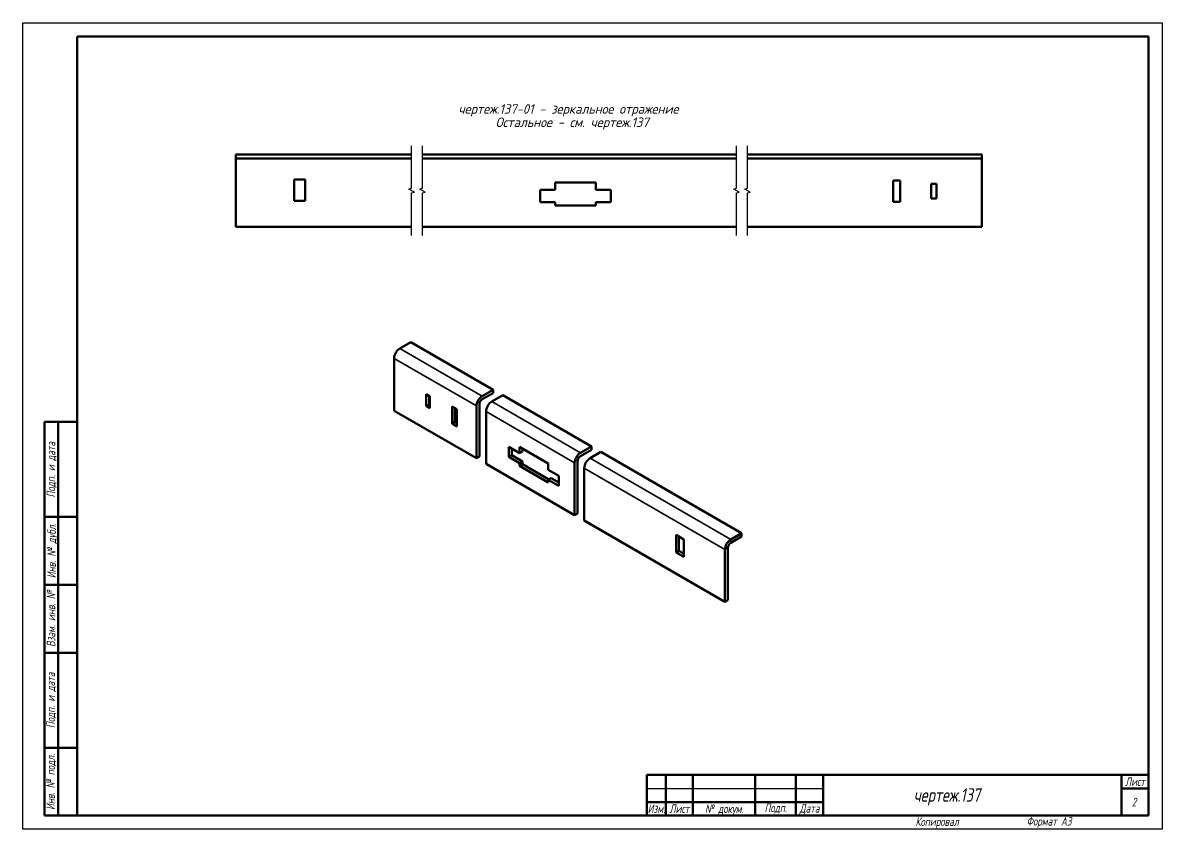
# Model space of a CAD drawing. Header units: millimetres. Extents: x 0 to 1700, y 0 to 594.
# Drawn here: x 860 to 1700, y 0 to 594 of the extents above; entities that cross this region are included whole.
import ezdxf
from ezdxf.enums import TextEntityAlignment as Align

# ---------------------------------------------------------------- set-up
doc = ezdxf.new("R2010")
doc.units = ezdxf.units.MM
doc.header["$LTSCALE"] = 2
for name, color, linetype, lineweight in [('Layer_01', 7, 'Continuous', 35), ('Layer_02', 7, 'Continuous', 50), ('Layer_03', 7, 'Continuous', 50), ('Layer_04', 7, 'Continuous', 50), ('Layer_05', 7, 'Continuous', 25), ('Layer_06', 7, 'Continuous', 25), ('Layer_09', 7, 'Continuous', 50)]:
    doc.layers.add(name, color=color, linetype=linetype, lineweight=lineweight)
doc.styles.add('Style_02', font='ariali.ttf', dxfattribs={"width": 0.8})
doc.styles.add('Style_03', font='GOST Common Italic.ttf')
doc.styles.add('Style_06', font='GOST Common Italic.ttf', dxfattribs={"width": 0.8})
doc.styles.add('Style_07', font='GOST Common Italic.ttf', dxfattribs={"width": 0.8})
doc.styles.add('Style_14', font='GOST Common Italic.ttf', dxfattribs={"width": 0.7})
doc.styles.add('Style_15', font='GOST Common Italic.ttf', dxfattribs={"width": 0.7})

# ---------------------------------------------------------------- blocks, each defined once
blk = doc.blocks.new('Block_04')
at = {"layer": 'Layer_09'}
for p, q in [((-12, 0), (-12, 145)), ((-12, 145), (0, 145)), ((-7, 145), (-7, 0)), ((-12, 110), (-7, 110)), ((-7, 110), (0, 110)), ((-12, 85), (-7, 85)), ((-7, 85), (0, 85)), ((-12, 60), (-7, 60)), ((-7, 60), (0, 60)), ((-12, 25), (-7, 25)), ((-7, 25), (0, 25)), ((0, 0), (-12, 0))]:
    blk.add_line(p, q, dxfattribs=at)
at = {"layer": 'Layer_06', "char_height": 3.17, "attachment_point": 5, "rotation": 90, "style": 'Style_02'}
for s, insert, width in [('\\fGOST Common|b0|i1;\\H3.1700;Подп. и дата', (-9.37, 127.41), 34.7679), ('\\fGOST Common|b0|i1;\\H3.1700;Инв. № дубл.', (-8.95, 97.55), 24.8438), ('\\fGOST Common|b0|i1;\\H3.1700;Взам. инв. №', (-9.58, 72.53), 24.8669), ('\\fGOST Common|b0|i1;\\H3.1700;Подп. и дата', (-9.5, 42.47), 35.1486), ('\\fGOST Common|b0|i1;\\H3.1700;Инв. № подл.', (-9.5, 12.41), 24.9618)]:
    blk.add_mtext(s, dxfattribs=dict(at, insert=insert, width=width))
at = {"layer": 'Layer_06', "style": 'Style_06', "width": 0.8}
for tag, p in [('Подп._и_дата_2_001', (-3.53, 127.51)), ('Инв._номер_дубликата_001', (-3.41, 97.47)), ('Взамен_инв._номера_001', (-3.46, 72.53)), ('Подп._и_дата_1_001', (-3.42, 42.35)), ('ИНВЕНТАРНЫЙ_НОМЕР_001', (-3.33, 12.68))]:
    blk.add_attdef(tag, text='', height=3.17, rotation=90, dxfattribs=at).set_placement(p, align=Align.MIDDLE_CENTER)
blk = doc.blocks.new('Block_41')
at = {"layer": 'Layer_03'}
for p, q in [((25, 144.9), (25, 159.9)), ((25, 159.9), (210, 159.9)), ((32, 159.9), (32, 145)), ((42, 159.9), (42, 145)), ((65, 160), (65, 145)), ((80, 159.9), (80, 145)), ((90, 159.9), (90, 145)), ((200, 159.9), (200, 145)), ((210, 144.9), (210, 159.9)), ((200, 154.9), (210, 154.9)), ((25, 149.9), (90, 149.9))]:
    blk.add_line(p, q, dxfattribs=at)
at = {"layer": 'Layer_03', "linetype": 'Continuous', "lineweight": 25}
blk.add_line((25, 154.9), (90, 154.9), dxfattribs=at)
at = {"layer": 'Layer_03', "char_height": 3.17, "style": 'Style_02'}
for s, insert, width, attachment_point in [('\\fGOST Common|b0|i1;\\H3.1700;Лист', (204.99, 157.4), 9.9449, 5), ('\\fGOST Common|b0|i1;\\H3.1700;Лист', (37.05, 147.45), 9.6962, 5), ('\\fGOST Common|b0|i1;\\H3.1700;№ докум.', (53.56, 146.99), 22.9748, 5), ('\\fGOST Common|b0|i1;\\H3.1700;Подп.', (72.53, 147.49), 14.9519, 5), ('\\fGOST Common|b0|i1;\\H3.1700;Дата', (85.01, 147.26), 10.0042, 5), ('\\fGOST Common|b0|i1;\\H3.1700;Копировал', (124.08, 144.27), 24.0178, 1)]:
    blk.add_mtext(s, dxfattribs=dict(at, insert=insert, width=width, attachment_point=attachment_point))
at = {"layer": 'Layer_03', "color": 7, "insert": (28.55, 147.41), "char_height": 3.17, "width": 6.7703, "attachment_point": 5, "style": 'Style_02'}
blk.add_mtext('\\fGOST Common|b0|i1;\\H3.1700;Изм.', dxfattribs=at)
at = {"layer": 'Layer_03', "style": 'Style_15', "width": 0.7}
for tag, p in [('Изм3_001', (28.52, 157.4)), ('Лист3_001', (37.01, 157.41)), ('Докум3_001', (53.51, 157.41)), ('Изм4_001', (28.51, 152.45)), ('Лист4_001', (37.01, 152.46)), ('Докум4_001', (53.51, 152.44))]:
    blk.add_attdef(tag, text='', height=2.89, dxfattribs=at).set_placement(p, align=Align.MIDDLE_CENTER)
at = {"layer": 'Layer_03', "width": 0.7}
for tag, height, style, p in [('Подп3_001', 2.89, 'Style_15', (65.01, 157.4)), ('Дата3_001', 2, 'Style_14', (80.03, 157.4)), ('Подп4_001', 2.89, 'Style_15', (65.01, 152.42)), ('Дата4_001', 2, 'Style_14', (80.01, 152.45))]:
    blk.add_attdef(tag, text='', height=height, dxfattribs=dict(at, style=style)).set_placement(p, align=Align.MIDDLE_LEFT)
at = {"layer": 'Layer_03', "color": 7, "width": 0.8}
for tag, height, style, p in [('ОБОЗНАЧЕНИЕ_001', 5, 'Style_07', (127.63, 150.02)), ('Номер_листа_001', 3.17, 'Style_06', (205.03, 149.89))]:
    blk.add_attdef(tag, text='', height=height, dxfattribs=dict(at, style=style)).set_placement(p, align=Align.MIDDLE_CENTER)
blk = doc.blocks.new('Block_42')
at = {"layer": 'Layer_04', "lineweight": 25}
for p, q in [((0, 0), (0, 297)), ((0, 297), (420, 297)), ((420, 297), (420, 0)), ((420, 0), (0, 0))]:
    blk.add_line(p, q, dxfattribs=at)
at = {"layer": 'Layer_04'}
for p, q in [((415, 292), (20, 292)), ((20, 292), (20, 5)), ((415, 5), (415, 292)), ((20, 5), (415, 5))]:
    blk.add_line(p, q, dxfattribs=at)
at = {"layer": 'Layer_04', "insert": (370, 4.5), "char_height": 3.17, "attachment_point": 1, "style": 'Style_02'}
blk.add_mtext('\\A1;\\fGOST Common|b0|i1;\\H3.1700;Формат A3', dxfattribs=at)

msp = doc.modelspace()

# ---------------------------------------------------------------- linework, layer by layer
at = {"layer": 'Layer_01'}
for p, q in [((1198.7292, 319.0967), (1137.9994, 354.159)), ((1133.7567, 346.8106), (1194.4865, 311.7482)), ((1271.0947, 277.3164), (1205.8002, 315.0142)), ((1201.5576, 307.6657), (1266.8521, 269.9679)), ((1381.8975, 213.3444), (1278.1658, 273.2339)), ((1273.9231, 265.8854), (1377.6549, 205.9959)), ((1381.8975, 210.8949), (1381.8975, 213.3444)), ((1377.6549, 205.9959), (1379.7762, 207.2206))]:
    msp.add_line(p, q, dxfattribs=at)
at = {"layer": 'Layer_02'}
for p, q in [((1017.1153, 496.9931), (1017.1153, 493.9931)), ((1017.1153, 496.9931), (1146.6599, 496.9931)), ((1154.66, 496.9931), (1386.1922, 496.9931)), ((1394.1922, 496.9931), (1567.1151, 496.9931)), ((1567.1151, 496.9931), (1567.1151, 493.9931)), ((1146.6599, 493.9931), (1017.1153, 493.9931)), ((1017.1153, 493.9931), (1017.1153, 490.9931)), ((1017.1153, 490.9931), (1017.1153, 443.7931)), ((1386.1922, 493.9931), (1154.66, 493.9931)), ((1567.1151, 493.9931), (1394.1922, 493.9931)), ((1567.1151, 493.9931), (1567.1151, 490.9931)), ((1567.1151, 490.9931), (1567.1151, 443.7931)), ((1068.1153, 478.6431), (1060.1153, 478.6431)), ((1060.1153, 478.6431), (1060.1153, 462.9431)), ((1068.1153, 462.9431), (1068.1153, 478.6431)), ((1252.4992, 470.8931), (1241.4992, 470.8931)), ((1241.4992, 470.8931), (1241.4992, 461.8931)), ((1252.4992, 476.3931), (1252.4992, 470.8931)), ((1282.4992, 476.3931), (1252.4992, 476.3931)), ((1282.4992, 470.8931), (1282.4992, 476.3931)), ((1293.4992, 470.8931), (1282.4992, 470.8931)), ((1293.4992, 461.8931), (1293.4992, 470.8931)), ((1506.7151, 477.8431), (1501.7151, 477.8431)), ((1501.7151, 477.8431), (1501.7151, 462.1431)), ((1506.7151, 462.1431), (1506.7151, 477.8431)), ((1533.7151, 475.3431), (1529.7151, 475.3431)), ((1529.7151, 475.3431), (1529.7151, 464.6431)), ((1533.7151, 464.6431), (1533.7151, 475.3431)), ((1060.1153, 462.9431), (1068.1153, 462.9431)), ((1501.7151, 462.1431), (1506.7151, 462.1431)), ((1529.7151, 464.6431), (1533.7151, 464.6431)), ((1241.4992, 461.8931), (1252.4992, 461.8931)), ((1252.4992, 461.8931), (1252.4992, 459.3931)), ((1252.4992, 459.3931), (1282.4992, 459.3931)), ((1282.4992, 459.3931), (1282.4992, 461.8931)), ((1282.4992, 461.8931), (1293.4992, 461.8931)), ((1146.6599, 443.7931), (1017.1153, 443.7931)), ((1386.1922, 443.7931), (1154.66, 443.7931)), ((1567.1151, 443.7931), (1394.1922, 443.7931)), ((1146.0604, 358.8131), (1137.9994, 354.159)), ((1206.7902, 323.7507), (1146.0604, 358.8131)), ((1133.7567, 346.8106), (1133.7567, 308.2719)), ((1157.3741, 320.3969), (1157.3741, 311.6604)), ((1160.2025, 318.7639), (1157.3741, 320.3969)), ((1206.7902, 323.7507), (1198.7292, 319.0967)), ((1198.7292, 316.6472), (1206.7902, 321.3012)), ((1205.8002, 315.0142), (1213.8612, 319.6682)), ((1206.7902, 321.3012), (1206.7902, 323.7507)), ((1279.1557, 281.9704), (1213.8612, 319.6682)), ((1157.3741, 311.6604), (1159.4954, 312.8851)), ((1157.3741, 311.6604), (1160.2025, 310.0274)), ((1159.4954, 312.8851), (1159.4954, 319.1721)), ((1160.2025, 312.4769), (1159.4954, 312.8851)), ((1160.2025, 310.0274), (1160.2025, 318.7639)), ((1176.466, 311.4154), (1176.466, 298.5964)), ((1180.0015, 309.3742), (1176.466, 311.4154)), ((1194.4865, 311.7482), (1194.4865, 273.2096)), ((1196.6078, 274.4343), (1196.6078, 312.9729)), ((1133.7567, 308.2719), (1194.4865, 273.2096)), ((1178.5873, 299.8212), (1178.5873, 310.1907)), ((1180.0015, 296.5552), (1180.0015, 309.3742)), ((1201.5576, 269.1271), (1201.5576, 307.6657)), ((1176.466, 298.5964), (1178.5873, 299.8212)), ((1176.466, 298.5964), (1180.0015, 296.5552)), ((1180.0015, 299.0047), (1178.5873, 299.8212)), ((1218.3751, 281.5446), (1218.3751, 274.1961)), ((1226.1532, 277.0538), (1218.3751, 281.5446)), ((1220.4964, 275.4208), (1220.4964, 280.3198)), ((1226.1532, 281.5446), (1226.1532, 277.0538)), ((1247.3665, 269.2971), (1226.1532, 281.5446)), ((1226.1532, 277.0538), (1228.2746, 278.2786)), ((1228.2746, 278.2786), (1228.2746, 280.3198)), ((1279.1557, 281.9704), (1271.0947, 277.3164)), ((1271.0947, 274.8669), (1279.1557, 279.5209)), ((1278.1658, 273.2339), (1286.2268, 277.8879)), ((1279.1557, 279.5209), (1279.1557, 281.9704)), ((1389.9585, 217.9984), (1286.2268, 277.8879)), ((1194.4865, 273.2096), (1196.6078, 274.4343)), ((1201.5576, 269.1271), (1266.8521, 231.4293)), ((1218.3751, 274.1961), (1220.4964, 275.4208)), ((1218.3751, 274.1961), (1226.1532, 269.7054)), ((1228.2746, 270.9301), (1220.4964, 275.4208)), ((1226.1532, 269.7054), (1228.2746, 270.9301)), ((1226.1532, 269.7054), (1226.1532, 267.6641)), ((1226.1532, 267.6641), (1228.2746, 268.8889)), ((1228.2746, 268.8889), (1228.2746, 270.9301)), ((1247.72, 257.662), (1228.2746, 268.8889)), ((1247.3665, 264.8064), (1247.3665, 269.2971)), ((1266.8521, 269.9679), (1266.8521, 231.4293)), ((1268.9734, 232.654), (1268.9734, 271.1927)), ((1226.1532, 267.6641), (1247.3665, 255.4167)), ((1255.1446, 260.3156), (1247.3665, 264.8064)), ((1273.9231, 227.3468), (1273.9231, 265.8854)), ((1247.3665, 257.4579), (1249.4878, 258.6826)), ((1247.3665, 257.4579), (1255.1446, 252.9672)), ((1247.3665, 255.4167), (1247.3665, 257.4579)), ((1255.1446, 255.4167), (1249.4878, 258.6826)), ((1255.1446, 252.9672), (1255.1446, 260.3156)), ((1266.8521, 231.4293), (1268.9734, 232.654)), ((1273.9231, 227.3468), (1377.6549, 167.4573)), ((1341.5924, 216.7328), (1341.5924, 203.9138)), ((1347.2493, 213.4668), (1341.5924, 216.7328)), ((1343.7138, 205.1386), (1343.7138, 215.5081)), ((1347.2493, 200.6478), (1347.2493, 213.4668)), ((1381.8975, 213.3444), (1389.9585, 217.9984)), ((1389.9585, 215.5489), (1381.8975, 210.8949)), ((1389.9585, 217.9984), (1389.9585, 215.5489)), ((1341.5924, 203.9138), (1343.7138, 205.1386)), ((1341.5924, 203.9138), (1347.2493, 200.6478)), ((1347.2493, 203.0973), (1343.7138, 205.1386)), ((1377.6549, 167.4573), (1377.6549, 205.9959)), ((1379.7762, 207.2206), (1379.7762, 168.682)), ((1379.7762, 168.682), (1377.6549, 167.4573))]:
    msp.add_line(p, q, dxfattribs=at)
for centre, major_axis, start_param, end_param in [((1137.9994, 349.26), (-3, -5.1962), 3.92699082, 5.49778714), ((1198.7292, 314.1977), (-3, -5.1962), 3.92699082, 5.49778714), ((1198.7292, 314.1977), (1.5, 2.5981), 0.78539816, 2.35619449), ((1205.8002, 310.1152), (3, 5.1962), 0.78539816, 2.35619449), ((1271.0947, 272.4174), (-3, -5.1962), 3.92699082, 5.49778714), ((1271.0947, 272.4174), (1.5, 2.5981), 0.78539816, 2.35619449), ((1278.1658, 268.3349), (3, 5.1962), 0.78539816, 2.35619449), ((1381.8975, 208.4454), (3, 5.1962), 0.78539816, 2.35619449), ((1381.8975, 208.4454), (-1.5, -2.5981), 3.92699082, 5.49778714)]:
    msp.add_ellipse(centre, major_axis=major_axis, ratio=0.57735027, start_param=start_param, end_param=end_param, dxfattribs=at)
at = {"layer": 'Layer_05', "flags": 128}
for points in [[(1146.6599, 437.4431), (1146.6599, 468.7025), (1148.6599, 469.2384), (1144.66, 471.5478), (1146.6599, 472.0837), (1146.6599, 503.3431)], [(1154.66, 437.4431), (1154.66, 468.7025), (1156.6599, 469.2384), (1152.66, 471.5478), (1154.66, 472.0837), (1154.66, 503.3431)], [(1386.1922, 437.4431), (1386.1922, 468.7025), (1388.1922, 469.2384), (1384.1922, 471.5478), (1386.1922, 472.0837), (1386.1922, 503.3431)], [(1394.1922, 437.4431), (1394.1922, 468.7025), (1396.1922, 469.2384), (1392.1922, 471.5478), (1394.1922, 472.0837), (1394.1922, 503.3431)]]:
    msp.add_lwpolyline(points, dxfattribs=at)

# ---------------------------------------------------------------- block references
at = {"xscale": 2, "yscale": 2, "zscale": 2}
for name, p in [('Block_42', (860, 0)), ('Block_04', (900, 10))]:
    msp.add_blockref(name, p, dxfattribs=at)
ref = msp.add_blockref('Block_41', (1270, -279.795), dxfattribs=dict(xscale=2, yscale=2, zscale=2))
ref.add_attrib('ОБОЗНАЧЕНИЕ_001', 'чертеж.137', (1516.7682, 20.1787), dxfattribs={"layer": 'Layer_03', "color": 7, "height": 10, "style": 'Style_07', "width": 0.8})
ref.add_attrib('Номер_листа_001', '2', (1677.66, 16.8169), dxfattribs={"layer": 'Layer_03', "color": 7, "height": 6.34, "style": 'Style_06', "width": 0.8})

# ---------------------------------------------------------------- texts
at = {"layer": 'Layer_06', "char_height": 7, "attachment_point": 7, "style": 'Style_03'}
for s, insert in [('чертеж.137-01 - зеркальное отражение', (1181.1651, 525.1207)), ('Остальное - см. чертеж.137', (1208.5833, 515.3332))]:
    msp.add_mtext(s, dxfattribs=dict(at, insert=insert))

doc.saveas('drawing.dxf')
